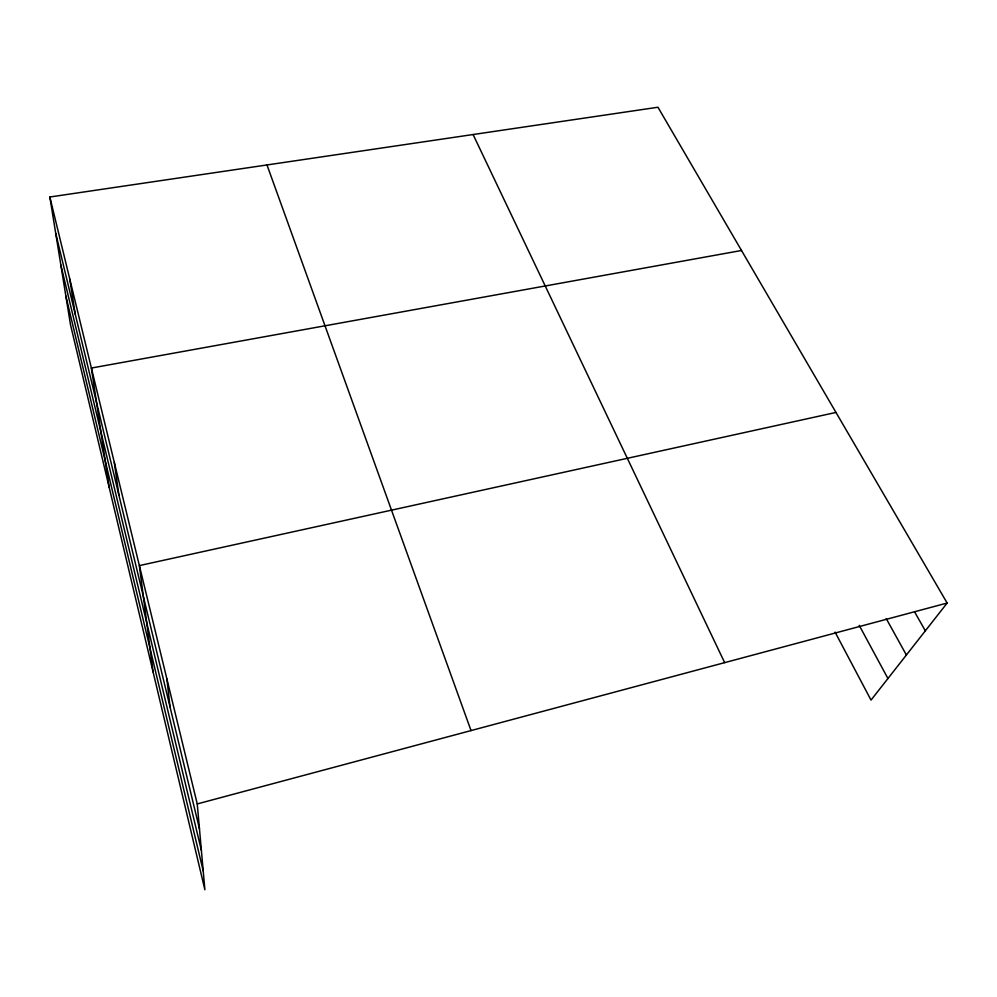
<?xml version="1.0" encoding="UTF-8"?>
<svg xmlns="http://www.w3.org/2000/svg" width="997" height="997" viewBox="0 0 997 997"><rect width="100%" height="100%" fill="white"/><g stroke="black" fill="none" stroke-linecap="round" stroke-linejoin="round"><path stroke-width="1.5" d="M49.85 197.007L197.244 803.931L204.884 889.76L70.5 324.735L49.85 197.007L657.958 107.24L947.15 603.035L871.017 700.093L835.062 632.11M197.244 803.931L947.15 603.035M835.972 412.434L139.368 565.598L153.089 671.99M741.506 250.484L91.388 368.043L109.209 487.496M914.598 611.884L925.341 630.839M886.221 618.589L906.385 655.004M859.202 625.343L887.941 678.521M473.089 134.52L724.657 662.644M266.984 164.954L471.033 730.589M55.707 233.273L199.462 828.843M60.842 265.015L201.369 850.291M65.864 296.072L203.214 870.954M69.74 278.911L75.261 314.267M114.306 462.409L118.88 494.998M166.885 678.92L170.063 707.023"/></g></svg>
